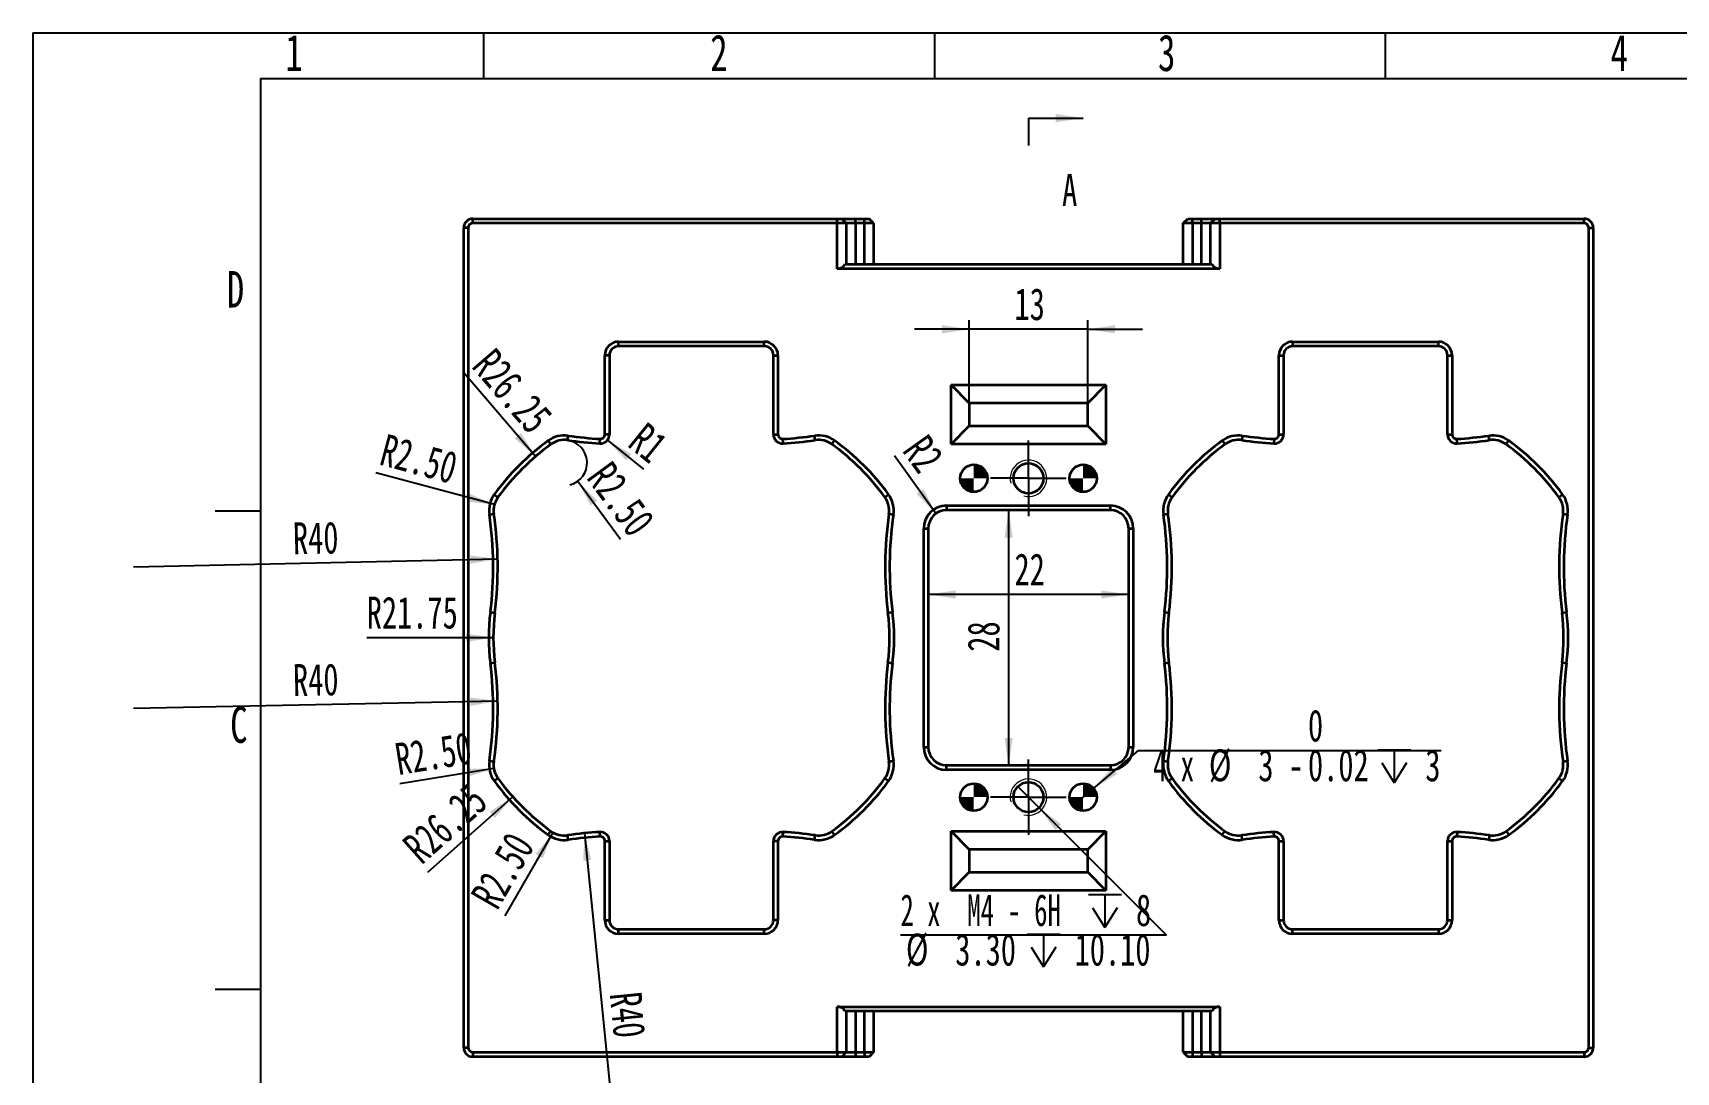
# Model space of a CAD drawing. Header units: millimetres. Extents: x 0 to 297, y 0 to 210.
# Drawn here: x 0 to 180.4, y 95.9 to 210 of the extents above; entities that cross this region are included whole.
import ezdxf

# ---------------------------------------------------------------- set-up
doc = ezdxf.new("R2010")
doc.units = ezdxf.units.MM
doc.linetypes.add('CENTERX2', pattern=[20.32, 12.7, -2.54, 2.54, -2.54])
for name, color, linetype in [('中心线', 6, 'CENTERX2'), ('尺寸线', 5, 'Continuous'), ('细实线', 7, 'Continuous')]:
    doc.layers.add(name, color=color, linetype=linetype)
doc.layers.add('图框', color=7, linetype='Continuous', lineweight=50)
doc.layers.add('粗实线', color=7, linetype='Continuous', lineweight=25)
doc.styles.add('SLDTEXTSTYLE1', font='TXT', dxfattribs={"width": 0.7})
doc.styles.add('SLDTEXTSTYLE4', font='TXT', dxfattribs={"width": 0.633333})
doc.styles.add('SLDTEXTSTYLE5', font='TXT', dxfattribs={"width": 0.616667})
doc.dimstyles.new('SLDDIMSTYLE0', dxfattribs={"dimtxt": 3.5, "dimasz": 3, "dimexe": 0, "dimexo": 0.0625, "dimgap": 0.875, "dimtad": 2, "dimrnd": 1e-09, "dimzin": 12, "dimdsep": 46, "dimtxsty": 'SLDTEXTSTYLE1', "dimsah": 1, "dimcen": 0, "dimadec": 0, "dimazin": 3, "dimtfac": 1, "dimtofl": 0, "dimtmove": 0, "dimatfit": 3, "dimfxl": 0, "dimfrac": 2, "dimtolj": 1, "dimtzin": 12, "dimarcsym": 0})
doc.dimstyles.new('SLDDIMSTYLE1', dxfattribs={"dimtxt": 3.5, "dimasz": 3, "dimexe": 0, "dimexo": 0.0625, "dimgap": 0.875, "dimtad": 2, "dimrnd": 1e-09, "dimzin": 4, "dimdsep": 46, "dimtxsty": 'SLDTEXTSTYLE1', "dimsah": 1, "dimcen": 0, "dimadec": 0, "dimazin": 1, "dimtfac": 1, "dimtofl": 0, "dimtmove": 0, "dimatfit": 3, "dimfxl": 0, "dimfrac": 2, "dimtolj": 1, "dimtzin": 12, "dimarcsym": 0})
doc.dimstyles.new('SLDDIMSTYLE2', dxfattribs={"dimtxt": 3.5, "dimasz": 3, "dimexe": 0, "dimexo": 0.0625, "dimgap": 0.875, "dimtad": 0, "dimtih": 1, "dimtoh": 1, "dimdec": 6, "dimrnd": 1e-09, "dimzin": 12, "dimdsep": 46, "dimtxsty": 'SLDTEXTSTYLE1', "dimblk1": 'NONE', "dimsah": 1, "dimcen": 0, "dimadec": 0, "dimazin": 3, "dimtol": 1, "dimtm": 0.02, "dimtfac": 1, "dimtmove": 0, "dimatfit": 3, "dimldrblk": 'NONE', "dimfxl": 0, "dimfrac": 2, "dimtolj": 1, "dimtzin": 0, "dimarcsym": 0})
doc.dimstyles.new('SLDDIMSTYLE3', dxfattribs={"dimtxt": 3.5, "dimasz": 3, "dimexe": 0, "dimexo": 0.0625, "dimgap": 0.875, "dimtad": 0, "dimtih": 1, "dimtoh": 1, "dimdec": 6, "dimrnd": 1e-09, "dimzin": 12, "dimdsep": 46, "dimtxsty": 'SLDTEXTSTYLE1', "dimblk1": 'NONE', "dimsah": 1, "dimcen": 0, "dimadec": 0, "dimazin": 3, "dimtfac": 1, "dimtmove": 0, "dimatfit": 3, "dimldrblk": 'NONE', "dimfxl": 0, "dimfrac": 2, "dimtolj": 1, "dimtzin": 12, "dimarcsym": 0})
doc.dimstyles.new('SLDDIMSTYLE4', dxfattribs={"dimtxt": 3.5, "dimasz": 3, "dimexe": 0, "dimexo": 0.0625, "dimgap": 0.875, "dimtad": 2, "dimrnd": 1e-09, "dimzin": 12, "dimdsep": 46, "dimtxsty": 'SLDTEXTSTYLE1', "dimsah": 1, "dimcen": 0.09, "dimadec": 0, "dimazin": 3, "dimtfac": 1, "dimtofl": 0, "dimtmove": 0, "dimatfit": 3, "dimfxl": 0, "dimfrac": 2, "dimtolj": 1, "dimtzin": 12, "dimarcsym": 0})
doc.dimstyles.new('SLDDIMSTYLE5', dxfattribs={"dimtxt": 3.5, "dimasz": 3, "dimexe": 0, "dimexo": 0.0625, "dimgap": 0.875, "dimtad": 2, "dimrnd": 1e-09, "dimzin": 12, "dimdsep": 46, "dimtxsty": 'SLDTEXTSTYLE1', "dimsah": 1, "dimcen": 0.09, "dimadec": 0, "dimazin": 3, "dimtfac": 1, "dimtmove": 0, "dimatfit": 0, "dimfxl": 0, "dimfrac": 2, "dimtolj": 1, "dimtzin": 12, "dimarcsym": 0})

# ---------------------------------------------------------------- blocks, each defined once
blk = doc.blocks.new('_D')
at = {"layer": '尺寸线'}
blk.add_line((63.07, 165.3), (67.02, 162.11), dxfattribs=at)
blk.add_solid([(63.07, 165.3), (65.13, 163.06), (65.69, 163.76)], dxfattribs=at)
at = {"layer": '尺寸线', "insert": (67.35, 167.41), "char_height": 3.5, "attachment_point": 1, "rotation": 321.0971, "style": 'SLDTEXTSTYLE1'}
blk.add_mtext('R1', dxfattribs=at)
blk = doc.blocks.new('_D_1')
at = {"layer": '尺寸线'}
blk.add_line((59.82, 160.8), (64.5, 154.42), dxfattribs=at)
blk.add_arc((58.34, 162.81), 2.5, 284.4849, 81.6166, dxfattribs=at)
blk.add_solid([(59.82, 160.8), (61.23, 158.11), (61.95, 158.65)], dxfattribs=at)
at = {"layer": '尺寸线', "insert": (63.51, 163.22), "char_height": 3.5, "attachment_point": 1, "rotation": 306.2863, "style": 'SLDTEXTSTYLE1'}
blk.add_mtext('R2.50', dxfattribs=at)
blk = doc.blocks.new('_D_2')
at = {"layer": '尺寸线'}
blk.add_line((55.19, 163.51), (47.3, 172.68), dxfattribs=at)
blk.add_solid([(55.19, 163.51), (53.57, 166.07), (52.89, 165.49)], dxfattribs=at)
at = {"layer": '尺寸线', "insert": (50.72, 175.62), "char_height": 3.5, "attachment_point": 1, "rotation": 310.6804, "style": 'SLDTEXTSTYLE1'}
blk.add_mtext('R26.25', dxfattribs=at)
blk = doc.blocks.new('_D_3')
at = {"layer": '尺寸线'}
blk.add_line((50.67, 158.21), (37.65, 161.69), dxfattribs=at)
blk.add_solid([(50.67, 158.21), (47.89, 159.42), (47.65, 158.55)], dxfattribs=at)
at = {"layer": '尺寸线', "insert": (38.81, 166.02), "char_height": 3.5, "attachment_point": 1, "rotation": 345, "style": 'SLDTEXTSTYLE1'}
blk.add_mtext('R2.50', dxfattribs=at)
blk = doc.blocks.new('_D_4')
at = {"layer": '尺寸线'}
blk.add_line((51.03, 152.24), (11.04, 151.36), dxfattribs=at)
blk.add_solid([(51.03, 152.24), (48.02, 152.63), (48.04, 151.73)], dxfattribs=at)
at = {"layer": '尺寸线', "insert": (28.51, 156.25), "char_height": 3.5, "attachment_point": 1, "rotation": 1.2595, "style": 'SLDTEXTSTYLE1'}
blk.add_mtext('R40', dxfattribs=at)
blk = doc.blocks.new('_D_5')
at = {"layer": '尺寸线'}
blk.add_line((50.55, 143.6), (36.65, 143.6), dxfattribs=at)
blk.add_solid([(50.55, 143.6), (47.55, 144.05), (47.55, 143.15)], dxfattribs=at)
at = {"layer": '尺寸线', "insert": (36.65, 148.11), "char_height": 3.5, "attachment_point": 1, "style": 'SLDTEXTSTYLE1'}
blk.add_mtext('R21.75', dxfattribs=at)
blk = doc.blocks.new('_D_6')
at = {"layer": '尺寸线'}
blk.add_line((51.03, 136.64), (11.04, 135.84), dxfattribs=at)
blk.add_solid([(51.03, 136.64), (48.02, 137.03), (48.04, 136.13)], dxfattribs=at)
at = {"layer": '尺寸线', "insert": (28.52, 140.69), "char_height": 3.5, "attachment_point": 1, "rotation": 1.1557, "style": 'SLDTEXTSTYLE1'}
blk.add_mtext('R40', dxfattribs=at)
blk = doc.blocks.new('_D_7')
at = {"layer": '尺寸线'}
blk.add_line((50.61, 129.24), (40.28, 127.57), dxfattribs=at)
blk.add_solid([(50.61, 129.24), (47.58, 129.21), (47.72, 128.32)], dxfattribs=at)
at = {"layer": '尺寸线', "insert": (39.57, 131.97), "char_height": 3.5, "attachment_point": 1, "rotation": 9.1726, "style": 'SLDTEXTSTYLE1'}
blk.add_mtext('R2.50', dxfattribs=at)
blk = doc.blocks.new('_D_8')
at = {"layer": '尺寸线'}
blk.add_line((52.68, 126.15), (43.33, 117.84), dxfattribs=at)
blk.add_solid([(52.68, 126.15), (50.14, 124.5), (50.74, 123.82)], dxfattribs=at)
at = {"layer": '尺寸线', "insert": (40.34, 121.21), "char_height": 3.5, "attachment_point": 1, "rotation": 41.6475, "style": 'SLDTEXTSTYLE1'}
blk.add_mtext('R26.25', dxfattribs=at)
blk = doc.blocks.new('_D_9')
at = {"layer": '尺寸线'}
blk.add_line((57.09, 122.22), (51.81, 113.08), dxfattribs=at)
blk.add_solid([(57.09, 122.22), (55.2, 119.85), (55.98, 119.4)], dxfattribs=at)
at = {"layer": '尺寸线', "insert": (47.95, 115.31), "char_height": 3.5, "attachment_point": 1, "rotation": 60, "style": 'SLDTEXTSTYLE1'}
blk.add_mtext('R2.50', dxfattribs=at)
blk = doc.blocks.new('_D_10')
at = {"layer": '尺寸线'}
blk.add_line((60.56, 122.14), (64.53, 82.34), dxfattribs=at)
blk.add_solid([(60.56, 122.14), (60.41, 119.11), (61.3, 119.2)], dxfattribs=at)
at = {"layer": '尺寸线', "insert": (66.8, 104.86), "char_height": 3.5, "attachment_point": 1, "rotation": 275.7062, "style": 'SLDTEXTSTYLE1'}
blk.add_mtext('R40', dxfattribs=at)
blk = doc.blocks.new('SW_SYMBOL_HOLE_DEPTH')
at = {"layer": '尺寸线', "color": 0}
for p, q in [((0, 875), (800, 875)), ((400, 875), (400, 75)), ((100, 555), (400, 75)), ((700, 555), (400, 75))]:
    blk.add_line(p, q, dxfattribs=at)
blk = doc.blocks.new('_D_11')
at = {"layer": '尺寸线'}
for p, q in [((116.44, 127.06), (121.39, 131.22)), ((121.39, 131.22), (154.61, 131.22)), ((114.15, 125.13), (116.44, 127.06))]:
    blk.add_line(p, q, dxfattribs=at)
blk.add_solid([(116.44, 127.06), (119.03, 128.65), (118.45, 129.34)], dxfattribs=at)
at = {"layer": '尺寸线', "xscale": 0.004511737089201878, "yscale": 0.004511737089201878, "zscale": 0.004511737089201878}
blk.add_blockref('SW_SYMBOL_HOLE_DEPTH', (147.65, 127.35), dxfattribs=at)
at = {"layer": '尺寸线', "char_height": 3.5, "attachment_point": 1}
for s, insert, style in [('0', (139.98, 135.71), 'SLDTEXTSTYLE1'), ('4 x', (122.97, 131.34), 'SLDTEXTSTYLE4'), ('%%c', (129.1, 131.35), 'SLDTEXTSTYLE1'), ('3', (134.53, 131.34), 'SLDTEXTSTYLE1'), ('0.02', (139.98, 131.35), 'SLDTEXTSTYLE1'), ('3', (152.86, 131.34), 'SLDTEXTSTYLE1'), ('-', (137.82, 131.35), 'SLDTEXTSTYLE1')]:
    blk.add_mtext(s, dxfattribs=dict(at, insert=insert, style=style))
blk = doc.blocks.new('_None')
blk = doc.blocks.new('_D_12')
at = {"layer": '尺寸线'}
for p, q in [((108.13, 127.27), (110.46, 124.93)), ((110.46, 124.93), (124.44, 110.94)), ((124.44, 110.94), (95.24, 110.94))]:
    blk.add_line(p, q, dxfattribs=at)
blk.add_solid([(110.46, 124.93), (112.26, 122.49), (112.9, 123.13)], dxfattribs=at)
at = {"layer": '尺寸线', "xscale": 0.004511737089201878, "yscale": 0.004511737089201878, "zscale": 0.004511737089201878}
for p in [(115.89, 111.46), (109.15, 107.12)]:
    blk.add_blockref('SW_SYMBOL_HOLE_DEPTH', p, dxfattribs=at)
at = {"layer": '尺寸线', "char_height": 3.5, "attachment_point": 1}
for s, insert, style in [('2 x  M4 - 6H', (95.24, 115.45), 'SLDTEXTSTYLE5'), ('8', (121.1, 115.45), 'SLDTEXTSTYLE1'), ('%%c', (95.84, 111.12), 'SLDTEXTSTYLE1'), ('3.30', (101.26, 111.11), 'SLDTEXTSTYLE1'), ('10.10', (114.36, 111.11), 'SLDTEXTSTYLE1')]:
    blk.add_mtext(s, dxfattribs=dict(at, insert=insert, style=style))
blk = doc.blocks.new('_D_13')
at = {"layer": '尺寸线'}
blk.add_line((99.13, 157.23), (94.6, 163.58), dxfattribs=at)
blk.add_solid([(99.13, 157.23), (97.76, 159.93), (97.02, 159.41)], dxfattribs=at)
at = {"layer": '尺寸线', "insert": (98.21, 166.16), "char_height": 3.5, "attachment_point": 1, "rotation": 305.5311, "style": 'SLDTEXTSTYLE1'}
blk.add_mtext('R2', dxfattribs=at)
blk = doc.blocks.new('_D_14')
at = {"layer": '尺寸线'}
blk.add_line((107.12, 157.6), (107.12, 129.6), dxfattribs=at)
for points in [[(107.12, 157.6), (106.67, 154.6), (107.57, 154.6)], [(107.12, 129.6), (107.57, 132.6), (106.67, 132.6)]]:
    blk.add_solid(points, dxfattribs=at)
at = {"layer": '尺寸线', "insert": (102.61, 142.07), "char_height": 3.5, "attachment_point": 1, "rotation": 90, "style": 'SLDTEXTSTYLE1'}
blk.add_mtext('28', dxfattribs=at)
blk = doc.blocks.new('_D_15')
at = {"layer": '尺寸线'}
blk.add_line((120.3, 148.35), (98.3, 148.35), dxfattribs=at)
for points in [[(98.3, 148.35), (101.3, 147.9), (101.3, 148.8)], [(120.3, 148.35), (117.3, 148.8), (117.3, 147.9)]]:
    blk.add_solid(points, dxfattribs=at)
at = {"layer": '尺寸线', "insert": (107.76, 152.86), "char_height": 3.5, "attachment_point": 1, "style": 'SLDTEXTSTYLE1'}
blk.add_mtext('22', dxfattribs=at)
blk = doc.blocks.new('_D_16')
at = {"layer": '尺寸线'}
for p, q in [((102.8, 177.46), (96.8, 177.46)), ((102.8, 169.35), (102.8, 178.46)), ((115.8, 177.46), (102.8, 177.46)), ((115.8, 169.35), (115.8, 178.46)), ((115.8, 177.46), (121.8, 177.46))]:
    blk.add_line(p, q, dxfattribs=at)
for points in [[(102.8, 177.46), (99.8, 177.91), (99.8, 177.01)], [(115.8, 177.46), (118.8, 177.01), (118.8, 177.91)]]:
    blk.add_solid(points, dxfattribs=at)
at = {"layer": '尺寸线', "insert": (107.76, 181.97), "char_height": 3.5, "attachment_point": 1, "style": 'SLDTEXTSTYLE1'}
blk.add_mtext('13', dxfattribs=at)
blk = doc.blocks.new('SW_CENTERMARKSYMBOL_0')
at = {"layer": '中心线', "color": 0}
for p, q in [((0, 2.5), (0, 4.15)), ((0, 0), (0, 2.5)), ((-2.5, 0), (-4.15, 0)), ((0, 0), (-2.5, 0)), ((0, 0), (0, -2.5)), ((0, 0), (2.5, 0)), ((2.5, 0), (4.15, 0)), ((0, -2.5), (0, -4.15))]:
    blk.add_line(p, q, dxfattribs=at)
blk = doc.blocks.new('SW_CENTERMARKSYMBOL_1')
at = {"layer": '中心线', "color": 0}
for p, q in [((0, 2.5), (0, 4.15)), ((0, 0), (0, 2.5)), ((-2.5, 0), (-4.15, 0)), ((0, 0), (-2.5, 0)), ((0, 0), (0, -2.5)), ((0, 0), (2.5, 0)), ((2.5, 0), (4.15, 0)), ((0, -2.5), (0, -4.15))]:
    blk.add_line(p, q, dxfattribs=at)
blk = doc.blocks.new('SW_DOWELSYMBOL_0')
at = {"linetype": 'Continuous', "lineweight": 0}
h = blk.add_hatch(color=0, dxfattribs=at)
edge = h.paths.add_edge_path(flags=0)
edge.add_arc((0, 0), 1.5, 180, 270)
edge.add_line((0, -1.5), (0, 0))
edge.add_line((0, 0), (-1.5, 0))
h = blk.add_hatch(color=0, dxfattribs=at)
edge = h.paths.add_edge_path(flags=0)
edge.add_arc((0, 0), 1.5, 0, 90)
edge.add_line((0, 1.5), (0, 0))
edge.add_line((0, 0), (1.5, 0))
at = {"color": 0, "linetype": 'Continuous', "lineweight": 0}
blk.add_circle((0, 0), 1.5, dxfattribs=at)
blk = doc.blocks.new('SW_DOWELSYMBOL_1')
at = {"linetype": 'Continuous', "lineweight": 0}
h = blk.add_hatch(color=0, dxfattribs=at)
edge = h.paths.add_edge_path(flags=0)
edge.add_arc((0, 0), 1.5, 180, 270)
edge.add_line((0, -1.5), (0, 0))
edge.add_line((0, 0), (-1.5, 0))
h = blk.add_hatch(color=0, dxfattribs=at)
edge = h.paths.add_edge_path(flags=0)
edge.add_arc((0, 0), 1.5, 0, 90)
edge.add_line((0, 1.5), (0, 0))
edge.add_line((0, 0), (1.5, 0))
at = {"color": 0, "linetype": 'Continuous', "lineweight": 0}
blk.add_circle((0, 0), 1.5, dxfattribs=at)
blk = doc.blocks.new('SW_DOWELSYMBOL_2')
at = {"linetype": 'Continuous', "lineweight": 0}
h = blk.add_hatch(color=0, dxfattribs=at)
edge = h.paths.add_edge_path(flags=0)
edge.add_arc((0, 0), 1.5, 180, 270)
edge.add_line((0, -1.5), (0, 0))
edge.add_line((0, 0), (-1.5, 0))
h = blk.add_hatch(color=0, dxfattribs=at)
edge = h.paths.add_edge_path(flags=0)
edge.add_arc((0, 0), 1.5, 0, 90)
edge.add_line((0, 1.5), (0, 0))
edge.add_line((0, 0), (1.5, 0))
at = {"color": 0, "linetype": 'Continuous', "lineweight": 0}
blk.add_circle((0, 0), 1.5, dxfattribs=at)
blk = doc.blocks.new('SW_DOWELSYMBOL_3')
at = {"linetype": 'Continuous', "lineweight": 0}
h = blk.add_hatch(color=0, dxfattribs=at)
edge = h.paths.add_edge_path(flags=0)
edge.add_arc((0, 0), 1.5, 180, 270)
edge.add_line((0, -1.5), (0, 0))
edge.add_line((0, 0), (-1.5, 0))
h = blk.add_hatch(color=0, dxfattribs=at)
edge = h.paths.add_edge_path(flags=0)
edge.add_arc((0, 0), 1.5, 0, 90)
edge.add_line((0, 1.5), (0, 0))
edge.add_line((0, 0), (1.5, 0))
at = {"color": 0, "linetype": 'Continuous', "lineweight": 0}
blk.add_circle((0, 0), 1.5, dxfattribs=at)

msp = doc.modelspace()

# ---------------------------------------------------------------- linework, layer by layer
at = {"color": 7, "linetype": 'Continuous', "lineweight": 35}
for p, q in [((48.2959584, 189.0989408), (48.2959584, 189.5989408)), ((48.2959584, 189.5989408), (88.2959584, 189.5989408)), ((88.2959584, 189.0989408), (88.2959584, 189.5989408)), ((88.2959584, 189.5989408), (88.7959584, 189.5989408)), ((89.2959584, 189.0989408), (88.7959584, 189.5989408)), ((88.7959584, 189.5989408), (90.2959584, 189.5989408)), ((90.2959584, 189.0989408), (90.2959584, 189.5989408)), ((90.2959584, 189.5989408), (91.2959584, 189.5989408)), ((91.2959584, 189.0989408), (91.2959584, 189.5989408)), ((91.2959584, 189.5989408), (91.7959584, 189.5989408)), ((92.2959584, 189.0989408), (91.7959584, 189.5989408)), ((126.2959584, 189.0989408), (126.7959584, 189.5989408)), ((126.7959584, 189.5989408), (127.2959584, 189.5989408)), ((127.2959584, 189.0989408), (127.2959584, 189.5989408)), ((127.2959584, 189.5989408), (128.2959584, 189.5989408)), ((128.2959584, 189.0989408), (128.2959584, 189.5989408)), ((128.2959584, 189.5989408), (129.7959584, 189.5989408)), ((129.2959584, 189.0989408), (129.7959584, 189.5989408)), ((129.7959584, 189.5989408), (130.2959584, 189.5989408)), ((130.2959584, 189.0989408), (130.2959584, 189.5989408)), ((130.2959584, 189.5989408), (170.2959584, 189.5989408)), ((170.2959584, 189.0989408), (170.2959584, 189.5989408)), ((47.2959584, 98.5989408), (47.2959584, 188.5989408)), ((47.7959584, 188.5989408), (47.2959584, 188.5989408)), ((47.7959584, 188.5989408), (47.7959584, 98.5989408)), ((88.2959584, 189.0989408), (48.2959584, 189.0989408)), ((88.2959584, 184.0989408), (88.2959584, 189.0989408)), ((89.2959584, 189.0989408), (88.2959584, 189.0989408)), ((89.2959584, 189.0989408), (89.2959584, 184.5989408)), ((90.2959584, 189.0989408), (89.2959584, 189.0989408)), ((90.2959584, 189.0989408), (90.2959584, 184.5989408)), ((91.2959584, 189.0989408), (90.2959584, 189.0989408)), ((92.2959584, 189.0989408), (91.2959584, 189.0989408)), ((91.2959584, 184.5989408), (91.2959584, 189.0989408)), ((92.2959584, 189.0989408), (92.2959584, 184.5989408)), ((126.2959584, 184.5989408), (126.2959584, 189.0989408)), ((127.2959584, 189.0989408), (126.2959584, 189.0989408)), ((127.2959584, 189.0989408), (127.2959584, 184.5989408)), ((128.2959584, 189.0989408), (127.2959584, 189.0989408)), ((128.2959584, 184.5989408), (128.2959584, 189.0989408)), ((129.2959584, 189.0989408), (128.2959584, 189.0989408)), ((129.2959584, 184.5989408), (129.2959584, 189.0989408)), ((130.2959584, 189.0989408), (129.2959584, 189.0989408)), ((130.2959584, 189.0989408), (130.2959584, 184.0989408)), ((170.2959584, 189.0989408), (130.2959584, 189.0989408)), ((170.7959584, 98.5989408), (170.7959584, 188.5989408)), ((170.7959584, 188.5989408), (171.2959584, 188.5989408)), ((171.2959584, 188.5989408), (171.2959584, 98.5989408)), ((130.2959584, 184.0989408), (88.2959584, 184.0989408)), ((89.1619838, 184.5989408), (129.429933, 184.5989408)), ((64.2959584, 176.0989408), (80.2959584, 176.0989408)), ((64.2959584, 175.5989408), (64.2959584, 176.0989408)), ((80.2959584, 175.5989408), (64.2959584, 175.5989408)), ((80.2959584, 175.5989408), (80.2959584, 176.0989408)), ((138.2959584, 176.0989408), (154.2959584, 176.0989408)), ((138.2959584, 176.0989408), (138.2959584, 175.5989408)), ((154.2959584, 175.5989408), (138.2959584, 175.5989408)), ((154.2959584, 175.5989408), (154.2959584, 176.0989408)), ((62.7959584, 165.9231404), (62.7959584, 174.5989408)), ((63.2959584, 174.5989408), (62.7959584, 174.5989408)), ((63.2959584, 174.5989408), (63.2959584, 165.9231404)), ((81.2959584, 165.9231404), (81.2959584, 174.5989408)), ((81.2959584, 174.5989408), (81.7959584, 174.5989408)), ((81.7959584, 174.5989408), (81.7959584, 165.9231404)), ((136.7959584, 165.9231404), (136.7959584, 174.5989408)), ((136.7959584, 174.5989408), (137.2959584, 174.5989408)), ((137.2959584, 174.5989408), (137.2959584, 165.9231404)), ((155.2959584, 174.5989408), (155.7959584, 174.5989408)), ((155.2959584, 165.9231404), (155.2959584, 174.5989408)), ((155.7959584, 174.5989408), (155.7959584, 165.9231404)), ((100.7959584, 171.3489408), (117.7959584, 171.3489408)), ((100.7959584, 164.8489408), (100.7959584, 171.3489408)), ((102.7959584, 169.3489408), (100.7959584, 171.3489408)), ((115.7959584, 169.3489408), (117.7959584, 171.3489408)), ((117.7959584, 171.3489408), (117.7959584, 164.8489408)), ((102.7959584, 169.3489408), (102.7959584, 166.8489408)), ((115.7959584, 169.3489408), (102.7959584, 169.3489408)), ((115.7959584, 166.8489408), (115.7959584, 169.3489408)), ((100.7959584, 164.8489408), (102.7959584, 166.8489408)), ((102.7959584, 166.8489408), (115.7959584, 166.8489408)), ((117.7959584, 164.8489408), (115.7959584, 166.8489408)), ((56.8665956, 164.8356369), (56.5727029, 165.2401454)), ((58.7005512, 165.2863808), (58.7734498, 165.781038)), ((62.2386129, 164.924786), (62.2672857, 165.4239632)), ((63.2959584, 165.9231404), (62.7959584, 165.9231404)), ((81.2959584, 165.9231404), (81.7959584, 165.9231404)), ((82.3533039, 164.924786), (82.3246312, 165.4239632)), ((85.8913656, 165.2863808), (85.8184671, 165.781038)), ((87.7253213, 164.8356369), (88.0192139, 165.2401454)), ((117.7959584, 164.8489408), (100.7959584, 164.8489408)), ((130.5727029, 165.2401454), (130.8665956, 164.8356369)), ((132.7734498, 165.781038), (132.7005512, 165.2863808)), ((136.2672857, 165.4239632), (136.2386129, 164.924786)), ((136.7959584, 165.9231404), (137.2959584, 165.9231404)), ((155.2959584, 165.9231404), (155.7959584, 165.9231404)), ((156.3533039, 164.924786), (156.3246312, 165.4239632)), ((159.8913656, 165.2863808), (159.8184671, 165.781038)), ((161.7253213, 164.8356369), (162.0192139, 165.2401454)), ((50.6547538, 159.3221963), (51.0592623, 159.0283037)), ((93.5326545, 159.0283037), (93.937163, 159.3221963)), ((124.6547538, 159.3221963), (125.0592623, 159.0283037)), ((167.5326545, 159.0283037), (167.937163, 159.3221963)), ((50.1138612, 157.1214495), (50.6085185, 157.194348)), ((93.9833984, 157.194348), (94.4780556, 157.1214495)), ((100.2959584, 158.0989408), (118.2959584, 158.0989408)), ((100.2959584, 158.0989408), (100.2959584, 157.5989408)), ((118.2959584, 157.5989408), (100.2959584, 157.5989408)), ((118.2959584, 157.5989408), (118.2959584, 158.0989408)), ((124.1138612, 157.1214495), (124.6085185, 157.194348)), ((167.9833984, 157.194348), (168.4780556, 157.1214495)), ((97.7959584, 131.5989408), (97.7959584, 155.5989408)), ((97.7959584, 155.5989408), (98.2959584, 155.5989408)), ((98.2959584, 155.5989408), (98.2959584, 131.5989408)), ((120.2959584, 155.5989408), (120.7959584, 155.5989408)), ((120.2959584, 131.5989408), (120.2959584, 155.5989408)), ((120.7959584, 155.5989408), (120.7959584, 131.5989408)), ((50.2225096, 146.3963248), (50.7185422, 146.3334622)), ((93.8733747, 146.3334622), (94.3694073, 146.3963248)), ((124.2225096, 146.3963248), (124.7185422, 146.3334622)), ((167.8733747, 146.3334622), (168.3694073, 146.3963248)), ((50.2225096, 140.8015569), (50.7185422, 140.8644195)), ((93.8733747, 140.8644195), (94.3694073, 140.8015569)), ((124.2225096, 140.8015569), (124.7185422, 140.8644195)), ((167.8733747, 140.8644195), (168.3694073, 140.8015569)), ((50.1138612, 130.0764322), (50.6085185, 130.0035337)), ((93.9833984, 130.0035337), (94.4780556, 130.0764322)), ((97.7959584, 131.5989408), (98.2959584, 131.5989408)), ((120.2959584, 131.5989408), (120.7959584, 131.5989408)), ((124.1138612, 130.0764322), (124.6085185, 130.0035337)), ((167.9833984, 130.0035337), (168.4780556, 130.0764322)), ((50.6547538, 127.8756853), (51.0592623, 128.169578)), ((93.5326545, 128.169578), (93.937163, 127.8756853)), ((100.2959584, 129.0989408), (100.2959584, 129.5989408)), ((100.2959584, 129.5989408), (118.2959584, 129.5989408)), ((118.2959584, 129.0989408), (100.2959584, 129.0989408)), ((118.2959584, 129.5989408), (118.2959584, 129.0989408)), ((124.6547538, 127.8756853), (125.0592623, 128.169578)), ((167.5326545, 128.169578), (167.937163, 127.8756853)), ((56.5727029, 121.9577362), (56.8665956, 122.3622447)), ((58.7734498, 121.4168437), (58.7005512, 121.9115009)), ((62.2672857, 121.7739185), (62.2386129, 122.2730957)), ((62.7959584, 112.5989408), (62.7959584, 121.2747413)), ((62.7959584, 121.2747413), (63.2959584, 121.2747413)), ((63.2959584, 121.2747413), (63.2959584, 112.5989408)), ((81.7959584, 121.2747413), (81.2959584, 121.2747413)), ((81.2959584, 112.5989408), (81.2959584, 121.2747413)), ((81.7959584, 121.2747413), (81.7959584, 112.5989408)), ((82.3246312, 121.7739185), (82.3533039, 122.2730957)), ((85.8184671, 121.4168437), (85.8913656, 121.9115009)), ((88.0192139, 121.9577362), (87.7253213, 122.3622447)), ((100.7959584, 122.3489408), (117.7959584, 122.3489408)), ((100.7959584, 115.8489408), (100.7959584, 122.3489408)), ((102.7959584, 120.3489408), (100.7959584, 122.3489408)), ((115.7959584, 120.3489408), (117.7959584, 122.3489408)), ((117.7959584, 122.3489408), (117.7959584, 115.8489408)), ((130.5727029, 121.9577362), (130.8665956, 122.3622447)), ((132.7734498, 121.4168437), (132.7005512, 121.9115009)), ((136.2672857, 121.7739185), (136.2386129, 122.2730957)), ((136.7959584, 112.5989408), (136.7959584, 121.2747413)), ((136.7959584, 121.2747413), (137.2959584, 121.2747413)), ((137.2959584, 121.2747413), (137.2959584, 112.5989408)), ((155.2959584, 112.5989408), (155.2959584, 121.2747413)), ((155.2959584, 121.2747413), (155.7959584, 121.2747413)), ((155.7959584, 121.2747413), (155.7959584, 112.5989408)), ((156.3533039, 122.2730957), (156.3246312, 121.7739185)), ((159.8913656, 121.9115009), (159.8184671, 121.4168437)), ((161.7253213, 122.3622447), (162.0192139, 121.9577362)), ((102.7959584, 120.3489408), (102.7959584, 117.8489408)), ((115.7959584, 120.3489408), (102.7959584, 120.3489408)), ((115.7959584, 117.8489408), (115.7959584, 120.3489408)), ((100.7959584, 115.8489408), (102.7959584, 117.8489408)), ((102.7959584, 117.8489408), (115.7959584, 117.8489408)), ((117.7959584, 115.8489408), (115.7959584, 117.8489408)), ((117.7959584, 115.8489408), (100.7959584, 115.8489408)), ((62.7959584, 112.5989408), (63.2959584, 112.5989408)), ((81.7959584, 112.5989408), (81.2959584, 112.5989408)), ((136.7959584, 112.5989408), (137.2959584, 112.5989408)), ((155.2959584, 112.5989408), (155.7959584, 112.5989408)), ((64.2959584, 111.0989408), (64.2959584, 111.5989408)), ((64.2959584, 111.5989408), (80.2959584, 111.5989408)), ((80.2959584, 111.0989408), (64.2959584, 111.0989408)), ((80.2959584, 111.0989408), (80.2959584, 111.5989408)), ((138.2959584, 111.5989408), (154.2959584, 111.5989408)), ((138.2959584, 111.0989408), (138.2959584, 111.5989408)), ((154.2959584, 111.0989408), (138.2959584, 111.0989408)), ((154.2959584, 111.5989408), (154.2959584, 111.0989408)), ((88.2959584, 98.0989408), (88.2959584, 103.0989408)), ((88.2959584, 103.0989408), (130.2959584, 103.0989408)), ((130.2959584, 103.0989408), (130.2959584, 98.0989408)), ((129.429933, 102.5989408), (89.1619838, 102.5989408)), ((89.2959584, 102.5989408), (89.2959584, 98.0989408)), ((90.2959584, 102.5989408), (90.2959584, 98.0989408)), ((91.2959584, 98.0989408), (91.2959584, 102.5989408)), ((92.2959584, 102.5989408), (92.2959584, 98.0989408)), ((126.2959584, 98.0989408), (126.2959584, 102.5989408)), ((127.2959584, 102.5989408), (127.2959584, 98.0989408)), ((128.2959584, 98.0989408), (128.2959584, 102.5989408)), ((129.2959584, 98.0989408), (129.2959584, 102.5989408)), ((47.7959584, 98.5989408), (47.2959584, 98.5989408)), ((48.2959584, 98.0989408), (88.2959584, 98.0989408)), ((48.2959584, 98.0989408), (48.2959584, 97.5989408)), ((88.2959584, 97.5989408), (48.2959584, 97.5989408)), ((88.2959584, 98.0989408), (88.2959584, 97.5989408)), ((88.2959584, 98.0989408), (89.2959584, 98.0989408)), ((88.7959584, 97.5989408), (88.2959584, 97.5989408)), ((89.2959584, 98.0989408), (88.7959584, 97.5989408)), ((90.2959584, 97.5989408), (88.7959584, 97.5989408)), ((89.2959584, 98.0989408), (90.2959584, 98.0989408)), ((90.2959584, 98.0989408), (90.2959584, 97.5989408)), ((90.2959584, 98.0989408), (91.2959584, 98.0989408)), ((91.2959584, 97.5989408), (90.2959584, 97.5989408)), ((91.2959584, 98.0989408), (92.2959584, 98.0989408)), ((91.2959584, 98.0989408), (91.2959584, 97.5989408)), ((91.7959584, 97.5989408), (91.2959584, 97.5989408)), ((92.2959584, 98.0989408), (91.7959584, 97.5989408)), ((126.2959584, 98.0989408), (127.2959584, 98.0989408)), ((126.2959584, 98.0989408), (126.7959584, 97.5989408)), ((127.2959584, 97.5989408), (126.7959584, 97.5989408)), ((127.2959584, 98.0989408), (127.2959584, 97.5989408)), ((127.2959584, 98.0989408), (128.2959584, 98.0989408)), ((128.2959584, 97.5989408), (127.2959584, 97.5989408)), ((128.2959584, 98.0989408), (129.2959584, 98.0989408)), ((128.2959584, 98.0989408), (128.2959584, 97.5989408)), ((129.7959584, 97.5989408), (128.2959584, 97.5989408)), ((129.2959584, 98.0989408), (130.2959584, 98.0989408)), ((129.2959584, 98.0989408), (129.7959584, 97.5989408)), ((130.2959584, 97.5989408), (129.7959584, 97.5989408)), ((130.2959584, 98.0989408), (170.2959584, 98.0989408)), ((130.2959584, 98.0989408), (130.2959584, 97.5989408)), ((170.2959584, 97.5989408), (130.2959584, 97.5989408)), ((170.2959584, 98.0989408), (170.2959584, 97.5989408)), ((170.7959584, 98.5989408), (171.2959584, 98.5989408))]:
    msp.add_line(p, q, dxfattribs=at)
for centre, radius in [((103.2959584, 161.0989408), 1.5), ((109.2959584, 161.0989408), 1.65), ((115.2959584, 161.0989408), 1.5), ((103.2959584, 126.0989408), 1.5), ((109.2959584, 126.0989408), 1.65), ((115.2959584, 126.0989408), 1.5)]:
    msp.add_circle(centre, radius, dxfattribs=at)
for centre, radius, start, end in [((48.2959584, 188.5989408), 1, 90, 180), ((170.2959584, 188.5989408), 1, 0, 90), ((48.2959584, 188.5989408), 0.5, 90, 180), ((170.2959584, 188.5989408), 0.5, 0, 90), ((88.2959584, 185.0989408), 1, 270, 330), ((130.2959584, 185.0989408), 1, 210, 270), ((64.2959584, 174.5989408), 1.5, 90, 180), ((64.2959584, 174.5989408), 1, 90, 180), ((80.2959584, 174.5989408), 1.5, 0, 90), ((80.2959584, 174.5989408), 1, 0, 90), ((138.2959584, 174.5989408), 1.5, 90, 180), ((138.2959584, 174.5989408), 1, 90, 180), ((154.2959584, 174.5989408), 1.5, 0, 90), ((154.2959584, 174.5989408), 1, 0, 90), ((72.2959584, 143.5989408), 26.75, 126, 144), ((72.2959584, 143.5989408), 26.25, 126, 144), ((58.3360587, 162.8130945), 3, 81.616564223, 126), ((58.3360587, 162.8130945), 2.5, 81.616564223, 126), ((64.5324322, 204.8589617), 40, 261.616564223, 266.712542476), ((64.5324322, 204.8589617), 39.5, 261.616564223, 266.712542476), ((62.2959584, 165.9231404), 1, 266.712542476, 0), ((62.2959584, 165.9231404), 0.5, 266.712542476, 0), ((82.2959584, 165.9231404), 1, 180, 273.287457524), ((82.2959584, 165.9231404), 0.5, 180, 273.287457524), ((80.0594847, 204.8589617), 39.5, 273.287457524, 278.383435777), ((80.0594847, 204.8589617), 40, 273.287457524, 278.383435777), ((86.2558582, 162.8130945), 3, 54, 98.383435777), ((86.2558582, 162.8130945), 2.5, 54, 98.383435777), ((72.2959584, 143.5989408), 26.25, 36, 54), ((72.2959584, 143.5989408), 26.75, 36, 54), ((146.2959584, 143.5989408), 26.75, 126, 144), ((146.2959584, 143.5989408), 26.25, 126, 144), ((132.3360587, 162.8130945), 3, 81.616564223, 126), ((132.3360587, 162.8130945), 2.5, 81.616564223, 126), ((138.5324322, 204.8589617), 40, 261.616564223, 266.712542476), ((138.5324322, 204.8589617), 39.5, 261.616564223, 266.712542476), ((136.2959584, 165.9231404), 1, 266.712542476, 0), ((136.2959584, 165.9231404), 0.5, 266.712542476, 0), ((156.2959584, 165.9231404), 1, 180, 273.287457524), ((156.2959584, 165.9231404), 0.5, 180, 273.287457524), ((154.0594847, 204.8589617), 39.5, 273.287457524, 278.383435777), ((154.0594847, 204.8589617), 40, 273.287457524, 278.383435777), ((160.2558582, 162.8130945), 3, 54, 98.383435777), ((160.2558582, 162.8130945), 2.5, 54, 98.383435777), ((146.2959584, 143.5989408), 26.25, 36, 54), ((146.2959584, 143.5989408), 26.75, 36, 54), ((53.0818048, 157.5588406), 3, 144, 188.383435777), ((53.0818048, 157.5588406), 2.5, 144, 188.383435777), ((91.510112, 157.5588406), 2.5, 351.616564223, 36), ((91.510112, 157.5588406), 3, 351.616564223, 36), ((127.0818048, 157.5588406), 3, 144, 188.383435777), ((127.0818048, 157.5588406), 2.5, 144, 188.383435777), ((165.510112, 157.5588406), 2.5, 351.616564223, 36), ((165.510112, 157.5588406), 3, 351.616564223, 36), ((11.0359375, 151.3624671), 39.5, 352.777367463, 8.383435777), ((11.0359375, 151.3624671), 40, 352.777367463, 8.383435777), ((133.5559793, 151.3624671), 40, 171.616564223, 187.222632537), ((133.5559793, 151.3624671), 39.5, 171.616564223, 187.222632537), ((100.2959584, 155.5989408), 2.5, 90, 180), ((100.2959584, 155.5989408), 2, 90, 180), ((118.2959584, 155.5989408), 2.5, 0, 90), ((118.2959584, 155.5989408), 2, 0, 90), ((85.0359375, 151.3624671), 39.5, 352.777367463, 8.383435777), ((85.0359375, 151.3624671), 40, 352.777367463, 8.383435777), ((207.5559793, 151.3624671), 40, 171.616564223, 187.222632537), ((207.5559793, 151.3624671), 39.5, 171.616564223, 187.222632537), ((72.2959584, 143.5989408), 22.25, 172.777367463, 187.222632537), ((72.2959584, 143.5989408), 21.75, 172.777367463, 187.222632537), ((72.2959584, 143.5989408), 21.75, 352.777367463, 7.222632537), ((72.2959584, 143.5989408), 22.25, 352.777367463, 7.222632537), ((146.2959584, 143.5989408), 22.25, 172.777367463, 187.222632537), ((146.2959584, 143.5989408), 21.75, 172.777367463, 187.222632537), ((146.2959584, 143.5989408), 21.75, 352.777367463, 7.222632537), ((146.2959584, 143.5989408), 22.25, 352.777367463, 7.222632537), ((11.0359375, 135.8354146), 39.5, 351.616564223, 7.222632537), ((11.0359375, 135.8354146), 40, 351.616564223, 7.222632537), ((133.5559793, 135.8354146), 40, 172.777367463, 188.383435777), ((133.5559793, 135.8354146), 39.5, 172.777367463, 188.383435777), ((85.0359375, 135.8354146), 39.5, 351.616564223, 7.222632537), ((85.0359375, 135.8354146), 40, 351.616564223, 7.222632537), ((207.5559793, 135.8354146), 40, 172.777367463, 188.383435777), ((207.5559793, 135.8354146), 39.5, 172.777367463, 188.383435777), ((53.0818048, 129.6390411), 3, 171.616564223, 216), ((53.0818048, 129.6390411), 2.5, 171.616564223, 216), ((91.510112, 129.6390411), 2.5, 324, 8.383435777), ((91.510112, 129.6390411), 3, 324, 8.383435777), ((100.2959584, 131.5989408), 2.5, 180, 270), ((100.2959584, 131.5989408), 2, 180, 270), ((118.2959584, 131.5989408), 2.5, 270, 0), ((118.2959584, 131.5989408), 2, 270, 0), ((127.0818048, 129.6390411), 3, 171.616564223, 216), ((127.0818048, 129.6390411), 2.5, 171.616564223, 216), ((165.510112, 129.6390411), 2.5, 324, 8.383435777), ((165.510112, 129.6390411), 3, 324, 8.383435777), ((72.2959584, 143.5989408), 26.25, 216, 234), ((72.2959584, 143.5989408), 26.25, 306, 324), ((146.2959584, 143.5989408), 26.25, 216, 234), ((146.2959584, 143.5989408), 26.25, 306, 324), ((72.2959584, 143.5989408), 26.75, 216, 234), ((72.2959584, 143.5989408), 26.75, 306, 324), ((146.2959584, 143.5989408), 26.75, 216, 234), ((146.2959584, 143.5989408), 26.75, 306, 324), ((58.3360587, 124.3847872), 3, 234, 278.383435777), ((58.3360587, 124.3847872), 2.5, 234, 278.383435777), ((64.5324322, 82.3389199), 40, 93.287457524, 98.383435777), ((64.5324322, 82.3389199), 39.5, 93.287457524, 98.383435777), ((62.2959584, 121.2747413), 1, 0, 93.287457524), ((62.2959584, 121.2747413), 0.5, 0, 93.287457524), ((82.2959584, 121.2747413), 1, 86.712542476, 180), ((82.2959584, 121.2747413), 0.5, 86.712542476, 180), ((80.0594847, 82.3389199), 39.5, 81.616564223, 86.712542476), ((80.0594847, 82.3389199), 40, 81.616564223, 86.712542476), ((86.2558582, 124.3847872), 3, 261.616564223, 306), ((86.2558582, 124.3847872), 2.5, 261.616564223, 306), ((132.3360587, 124.3847872), 3, 234, 278.383435777), ((132.3360587, 124.3847872), 2.5, 234, 278.383435777), ((138.5324322, 82.3389199), 40, 93.287457524, 98.383435777), ((138.5324322, 82.3389199), 39.5, 93.287457524, 98.383435777), ((136.2959584, 121.2747413), 1, 0, 93.287457524), ((136.2959584, 121.2747413), 0.5, 0, 93.287457524), ((156.2959584, 121.2747413), 1, 86.712542476, 180), ((156.2959584, 121.2747413), 0.5, 86.712542476, 180), ((154.0594847, 82.3389199), 39.5, 81.616564223, 86.712542476), ((154.0594847, 82.3389199), 40, 81.616564223, 86.712542476), ((160.2558582, 124.3847872), 3, 261.616564223, 306), ((160.2558582, 124.3847872), 2.5, 261.616564223, 306), ((64.2959584, 112.5989408), 1.5, 180, 270), ((64.2959584, 112.5989408), 1, 180, 270), ((80.2959584, 112.5989408), 1.5, 270, 0), ((80.2959584, 112.5989408), 1, 270, 0), ((138.2959584, 112.5989408), 1.5, 180, 270), ((138.2959584, 112.5989408), 1, 180, 270), ((154.2959584, 112.5989408), 1.5, 270, 0), ((154.2959584, 112.5989408), 1, 270, 0), ((88.2959584, 102.0989408), 1, 30, 90), ((130.2959584, 102.0989408), 1, 90, 150), ((48.2959584, 98.5989408), 1, 180, 270), ((48.2959584, 98.5989408), 0.5, 180, 270), ((170.2959584, 98.5989408), 0.5, 270, 0), ((170.2959584, 98.5989408), 1, 270, 0)]:
    msp.add_arc(centre, radius, start, end, dxfattribs=at)
at = {"color": 7, "linetype": 'Continuous', "lineweight": 18}
for centre in [(109.2959584, 161.0989408), (109.2959584, 126.0989408)]:
    msp.add_arc(centre, 2, 255, 195, dxfattribs=at)
at = {"layer": '粗实线'}
for q in [(25, 5), (292, 205)]:
    msp.add_line((25, 205), q, dxfattribs=at)
at = {"layer": '细实线'}
for p, q in [((0, 210), (297, 210)), ((0, 210), (0, 0)), ((49.5, 205), (49.5, 210)), ((99, 205), (99, 210)), ((148.5, 205), (148.5, 210)), ((109.2959584, 200.6389408), (109.2959584, 197.6389408)), ((109.2959584, 200.6389408), (115.2959584, 200.6389408)), ((25, 157.5), (20, 157.5)), ((25, 105), (20, 105))]:
    msp.add_line(p, q, dxfattribs=at)
msp.add_solid([(115.2959584, 200.6389408), (112.2959584, 201.0889408), (112.2959584, 200.1889408)], dxfattribs=at)

# ---------------------------------------------------------------- block references
at = {"color": 7, "linetype": 'Continuous', "lineweight": 0}
for name, p in [('SW_DOWELSYMBOL_3', (103.2959584, 161.0989408)), ('SW_DOWELSYMBOL_2', (115.2959584, 161.0989408)), ('SW_DOWELSYMBOL_0', (103.2959584, 126.0989408)), ('SW_DOWELSYMBOL_1', (115.2959584, 126.0989408))]:
    msp.add_blockref(name, p, dxfattribs=at)
at = {"layer": '中心线'}
for name, p in [('SW_CENTERMARKSYMBOL_1', (109.2959584, 161.0989408)), ('SW_CENTERMARKSYMBOL_0', (109.2959584, 126.0989408))]:
    msp.add_blockref(name, p, dxfattribs=at)

# ---------------------------------------------------------------- texts
at = {"layer": '图框', "char_height": 4, "attachment_point": 1, "style": 'SLDTEXTSTYLE1'}
for s, insert in [('1', (27.7205428, 209.8118264)), ('2', (74.3597014, 209.8118264)), ('3', (123.5175808, 209.8118264)), ('4', (173.1918527, 209.8118264)), ('D', (21.2937193, 183.8510198)), ('C', (21.6612123, 136.0618264))]:
    msp.add_mtext(s, dxfattribs=dict(at, insert=insert))
at = {"layer": '细实线', "insert": (112.9856727, 194.4944814), "char_height": 3.5, "attachment_point": 1, "style": 'SLDTEXTSTYLE1'}
msp.add_mtext('A', dxfattribs=at)

# ---------------------------------------------------------------- dimensions: what is measured, and where the dimension line sits
at = {"layer": '尺寸线'}
for base, p1, p2, dimstyle, picture, middle in [((102.7959584, 177.4615388), (115.7959584, 169.3489408), (102.7959584, 169.3489408), 'SLDDIMSTYLE5', '_D_16', (109.2959584, 177.4615388)), ((98.2959584, 148.3465602), (120.2959584, 155.5989408), (98.2959584, 155.5989408), 'SLDDIMSTYLE4', '_D_15', (109.2959584, 148.3465602))]:
    dim = msp.add_linear_dim(base=base, p1=p1, p2=p2, dimstyle=dimstyle, dxfattribs=at)
    dim.commit()
    dim.dimension.update_dxf_attribs({"geometry": picture, "text_midpoint": middle, "dimtype": 160})
for center, mpoint, dimstyle, picture, middle in [((72.2959584, 143.5989408), (55.1851931, 163.5058294), 'SLDDIMSTYLE0', '_D_2', (50.2537463, 169.243161)), ((53.0818048, 157.5588406), (50.6669902, 158.2058882), 'SLDDIMSTYLE1', '_D_3', (41.1789349, 160.7482176)), ((62.2959584, 165.9231404), (63.0741696, 165.2951377), 'SLDDIMSTYLE0', '_D', (66.1457215, 162.8164674)), ((100.2959584, 155.5989408), (99.1336699, 157.226542), 'SLDDIMSTYLE0', '_D_13', (95.334795, 162.5462889)), ((58.3360587, 162.8130945), (59.8156094, 160.7979196), 'SLDDIMSTYLE1', '_D_1', (62.4141066, 157.2587431)), ((11.0359375, 151.3624671), (51.0262732, 152.2417), 'SLDDIMSTYLE0', '_D_4', (31.0311154, 151.8020935)), ((72.2959584, 143.5989408), (50.5459584, 143.5989408), 'SLDDIMSTYLE0', '_D_5', (41.1789349, 143.5989508)), ((72.2959584, 143.5989408), (52.6806992, 126.1546265), 'SLDDIMSTYLE0', '_D_8', (46.7190363, 120.8527797)), ((11.0359375, 135.8354146), (51.0278009, 136.6421771), 'SLDDIMSTYLE0', '_D_6', (31.0318792, 136.2388058)), ((53.0818048, 129.6390411), (50.613773, 129.2405201), 'SLDDIMSTYLE1', '_D_7', (43.8264314, 128.1445546)), ((58.3360587, 124.3847872), (57.0860587, 122.2197237), 'SLDDIMSTYLE1', '_D_9', (53.608633, 116.1966384)), ((64.5324322, 82.3389199), (60.5553414, 122.1407132), 'SLDDIMSTYLE0', '_D_10', (62.5438968, 102.2398266))]:
    dim = msp.add_radius_dim(center=center, mpoint=mpoint, dimstyle=dimstyle, dxfattribs=at)
    dim.commit()
    dim.dimension.update_dxf_attribs({"geometry": picture, "text_midpoint": middle, "dimtype": 164})
dim = msp.add_linear_dim(base=(107.1195856, 129.5989408), p1=(100.2959584, 157.5989408), p2=(100.2959584, 129.5989408), angle=90, dimstyle='SLDDIMSTYLE4', dxfattribs=at)
dim.commit()
dim.dimension.update_dxf_attribs({"geometry": '_D_14', "text_midpoint": (107.1195856, 143.5989408), "dimtype": 160})
dim = msp.add_diameter_dim_2p(p1=(114.1481585, 125.1332518), p2=(116.4437584, 127.0646298), text='4 x <> {\\fGDT;x} 3\\P', dimstyle='SLDDIMSTYLE2', dxfattribs=at)
dim.commit()
dim.dimension.update_dxf_attribs({"geometry": '_D_11', "text_midpoint": (138.7931328, 131.1912966), "dimtype": 163})
dim = msp.add_diameter_dim_2p(p1=(108.1297871, 127.2662216), p2=(110.4621298, 124.9316601), text='2 x  M4 - 6H {\\fGDT;x} 8\\P%%c 3.30 {\\fGDT;x} 10.10\\P', dimstyle='SLDDIMSTYLE3', override={"dimpost": '<>'}, dxfattribs=at)
dim.commit()
dim.dimension.update_dxf_attribs({"geometry": '_D_12', "text_midpoint": (109.0468449, 110.9355255), "dimtype": 163})

doc.saveas('drawing.dxf')
